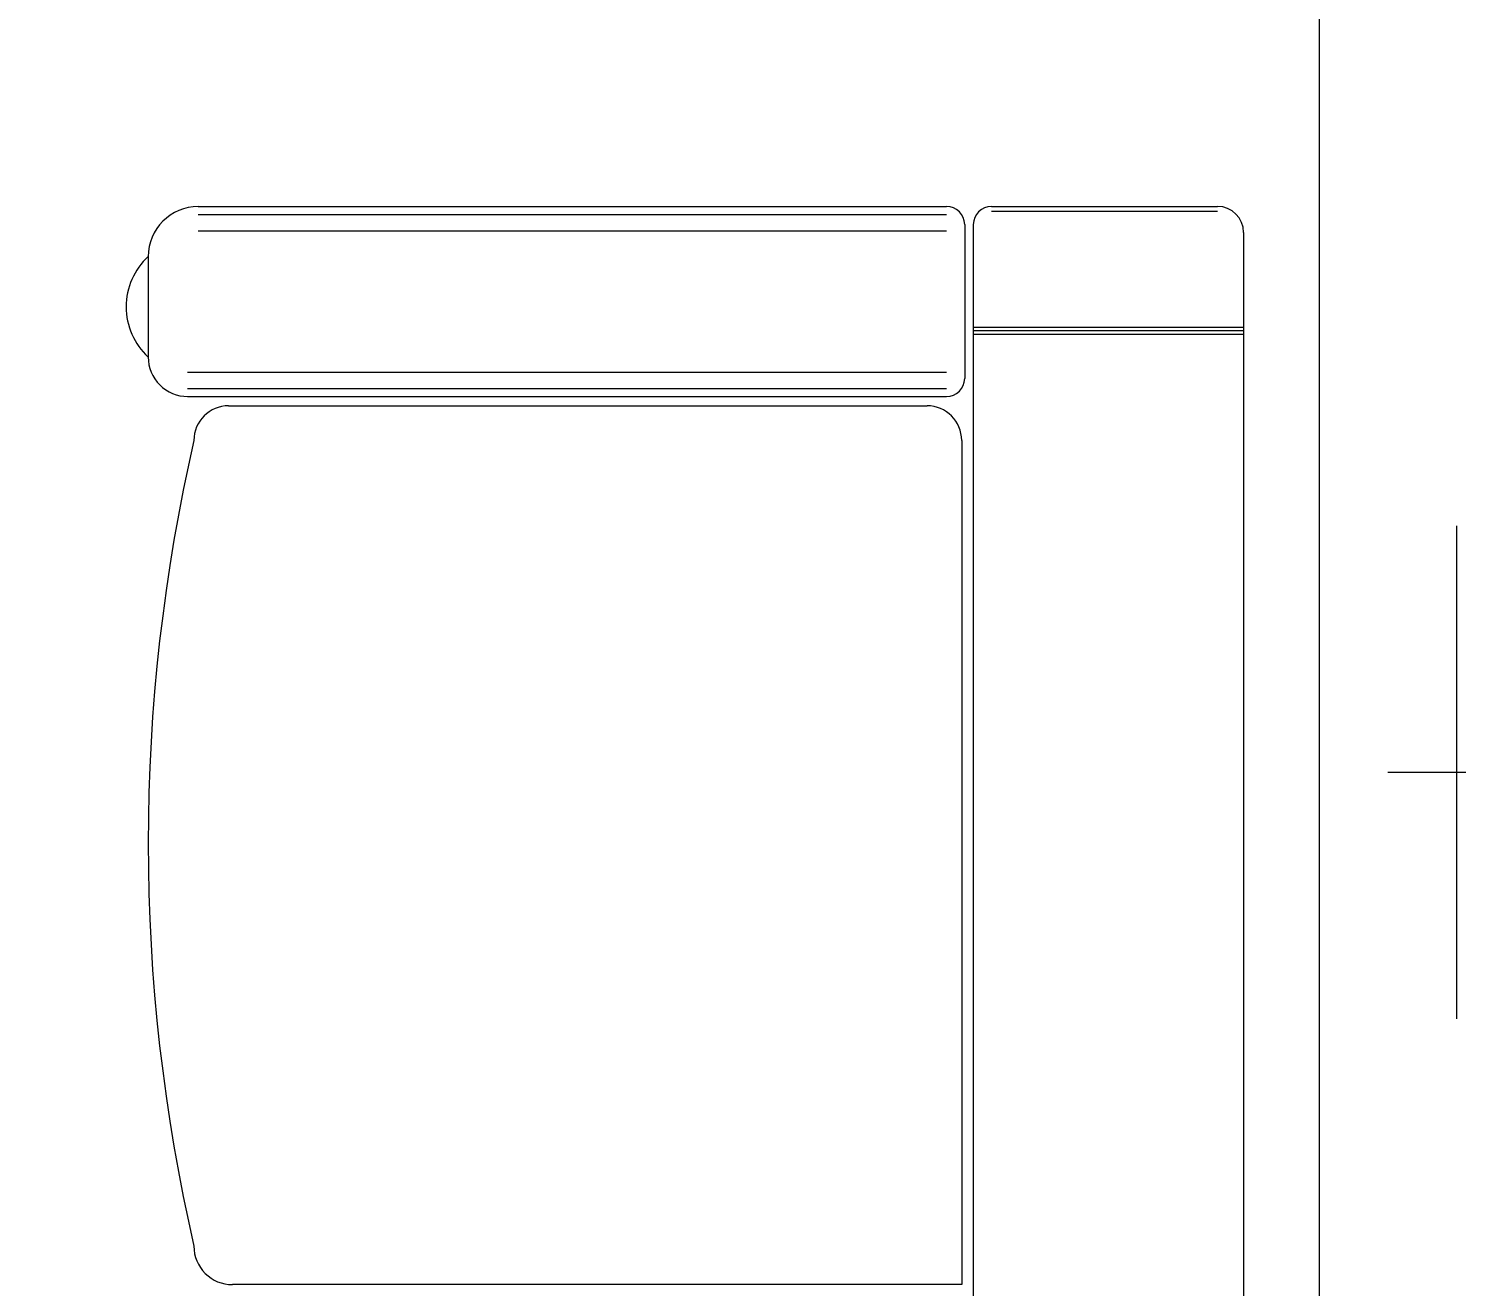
# Model space of a CAD drawing. Header units: inches. Extents: x -501855 to 57169, y -29325 to 19878.
# Drawn here: x 14575 to 15618, y 1535 to 2453 of the extents above; entities that cross this region are included whole.
import ezdxf
from ezdxf import colors
from ezdxf.entities.mleader import LeaderData, LeaderLine
from ezdxf.math import Vec2, Vec3

# ---------------------------------------------------------------- set-up
doc = ezdxf.new("R2010")
doc.units = ezdxf.units.IN
doc.header["$LTSCALE"] = 25
doc.header["$MEASUREMENT"] = 0
doc.linetypes.add('DASHDOT', pattern=[25.4, 12.7, -6.35, 0, -6.35])
for name, color, linetype, lineweight in [('00-Ground Floor$0$LOADING', 253, 'Continuous', 5), ('00-Ground Floor$0$SANIT', 250, 'Continuous', 5), ('00-Ground Floor$0$Walls', 251, 'Continuous', 5), ('E-LITE-CLNG-CNDT', 6, 'DASHDOT', 35), ('E-POWR-TEXT', 6, 'Continuous', 25)]:
    doc.layers.add(name, color=color, linetype=linetype, lineweight=lineweight)
doc.styles.add('DC_Elc_Romans', font='elc_romans.shx', dxfattribs={"width": 0.7})

# ---------------------------------------------------------------- blocks, each defined once
blk = doc.blocks.new('00-Ground Floor$0$GF21008-P')
at = {"layer": '00-Ground Floor$0$LOADING'}
for p, q in [((-0.7709, 0), (0.7906, 0)), ((-0.7019, -0.1974), (-0.7019, 0)), ((-0.6994, -0.1974), (-0.6994, 0)), ((-0.6968, -0.1974), (-0.6968, 0)), ((-0.79, -0.1841), (-0.79, -0.0191)), ((-0.7866, -0.1841), (-0.7866, -0.0191)), ((-0.7767, -0.1974), (0.7964, -0.1974)), ((-0.7767, -0.2037), (-0.6644, -0.2037)), ((-0.6191, -0.2059), (-0.0026, -0.2059)), ((-0.0026, -0.2059), (-0.0026, -0.7385)), ((-0.79, -0.7634), (-0.79, -0.217)), ((-0.784, -0.7634), (-0.784, -0.217)), ((-0.7722, -0.7634), (-0.7722, -0.217)), ((-0.6689, -0.7712), (-0.6689, -0.217)), ((-0.6571, -0.7712), (-0.6571, -0.217)), ((-0.6512, -0.7712), (-0.6512, -0.217)), ((-0.6444, -0.7413), (-0.6444, -0.2312)), ((-0.7533, -0.8), (-0.68, -0.8))]:
    blk.add_line(p, q, dxfattribs=at)
for centre, radius, start, end in [((-0.7709, -0.0191), 0.0191, 90, 180), ((-0.7767, -0.1841), 0.0133, 180, 270), ((-0.7767, -0.217), 0.0133, 90, 180), ((-0.6644, -0.217), 0.0133, 0, 90), ((-0.6191, -0.2312), 0.0253, 90, 180), ((-0.0307, -0.7385), 0.0281, 270, 0), ((-0.6191, -0.7413), 0.0253, 180, 270), ((-0.7533, -0.7634), 0.0366, 180, 270), ((-0.68, -0.7712), 0.0288, 270, 0), ((-0.3249, 0.51), 1.31, 257.0217, 282.9783), ((-0.7167, -0.7662), 0.0499, 222.6462, 317.3538)]:
    blk.add_arc(centre, radius, start, end, dxfattribs=at)
blk = doc.blocks.new('00-Ground Floor')
at = {"layer": '00-Ground Floor$0$SANIT'}
for p, q in [((15617.9, 2090.3, 0), (15617.9, 1730.3, 0)), ((15567.9, 1910.3, 0), (16397.9, 1910.3, 0))]:
    blk.add_line(p, q, dxfattribs=at)
at = {"layer": '00-Ground Floor$0$Walls'}
blk.add_line((15517.9, -847.4, 0), (15517.9, 2532.6, 0), dxfattribs=at)
at = {"layer": '00-Ground Floor$0$LOADING', "xscale": 1000, "yscale": 1000, "zscale": 1000, "rotation": 269.9999999999998}
blk.add_blockref('00-Ground Floor$0$GF21008-P', (15462.5, 1533.5), dxfattribs=at)

msp = doc.modelspace()

# ---------------------------------------------------------------- block references
at = {"layer": 'E-LITE-CLNG-CNDT'}
msp.add_blockref('00-Ground Floor', (0, 0), dxfattribs=at)

# ---------------------------------------------------------------- leaders
at = {"layer": 'E-POWR-TEXT'}
ml = msp.add_multileader_mtext('Standard', dxfattribs=at)
ml.set_content('CABLE TRAY FOR\\PLOW CURRENT DATA\\PCABLES ', color=256, style='DC_Elc_Romans')
ml.set_leader_properties(color=45)
ml.build(insert=Vec2(0, 0))
ml.multileader.update_dxf_attribs({"dogleg_length": 2, "arrow_head_size": 200, "scale": 100})
ctx = ml.context
ctx.base_point, ctx.scale, ctx.char_height, ctx.arrow_head_size, ctx.landing_gap_size, ctx.plane_origin = Vec3(25909, 4523.7), 100, 200, 200, 200, Vec3(31500.2, 4337.5)
ctx.text_align_type = 2
notes = []
notes.append((ctx, [(1, (1, 1, 0), (28540.4, 4523.7), (-1, 0), 84.7, [(2, [(30563.2, -2601.7)], 0, [])])]))
ctx.mtext.insert, ctx.mtext.width, ctx.mtext.alignment, ctx.mtext.flow_direction = Vec3(28255.7, 4623.7), 5291.736, 3, 5
ml = msp.add_multileader_mtext('Standard', dxfattribs=at)
ml.set_content('CABLE TRAY  FOR POWER \\PFEEDER AND HOME RUN', color=256, style='DC_Elc_Romans')
ml.set_leader_properties(color=45)
ml.build(insert=Vec2(0, 0))
ml.multileader.update_dxf_attribs({"dogleg_length": 2, "arrow_head_size": 200, "scale": 100})
ctx = ml.context
ctx.base_point, ctx.scale, ctx.char_height, ctx.arrow_head_size, ctx.landing_gap_size, ctx.plane_origin = Vec3(24331.4, 2283.3, 0), 100, 200, 200, 200, Vec3(30562.6, 2097.1, 0)
ctx.text_align_type = 2
notes.append((ctx, [(1, (1, 1, 0), (27602.8, 2283.3, 0), (-1, 0), 84.7, [(2, [(29113.1, -1112.1, 0)], 0, [])])]))
ctx.mtext.insert, ctx.mtext.width, ctx.mtext.alignment, ctx.mtext.flow_direction = Vec3(27318.1, 2383.3, 0), 5291.736, 3, 5
for ctx, leaders in notes:
    for number, flags, end, landing, length, lines in leaders:
        leader = LeaderData()
        leader.index, (leader.has_last_leader_line, leader.has_dogleg_vector, leader.attachment_direction) = number, flags
        leader.last_leader_point, leader.dogleg_vector, leader.dogleg_length = Vec3(end), Vec3(landing), length
        for number, points, colour, breaks in lines:
            line = LeaderLine()
            line.index, line.vertices, line.color, line.breaks = number, Vec3.list(points), colors.encode_raw_color(colour), breaks
            leader.lines.append(line)
        ctx.leaders.append(leader)

doc.saveas('drawing.dxf')
